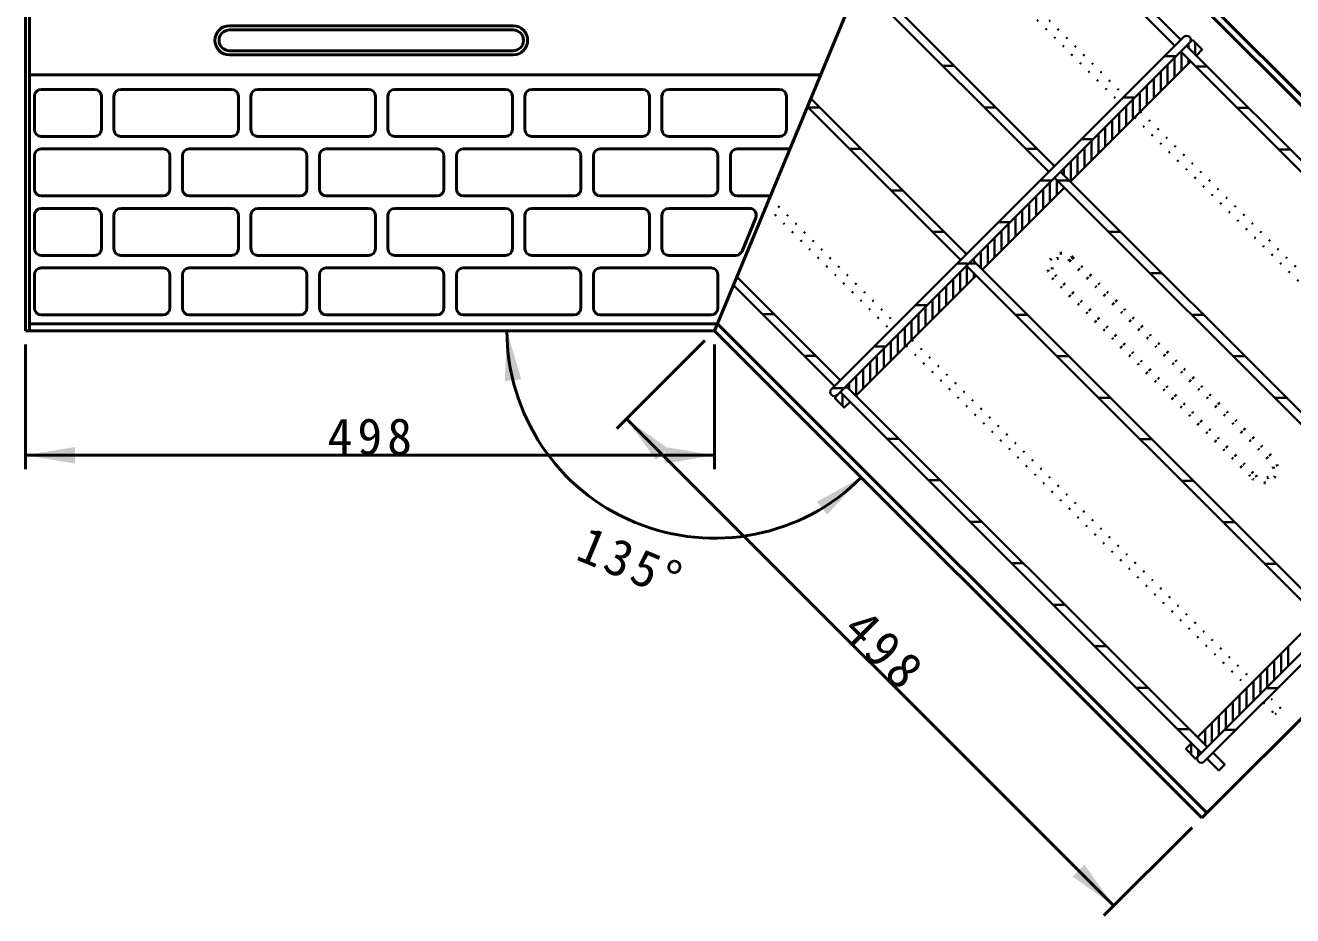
# Model space of a CAD drawing. Units: millimetres, scale not verified. Extents: x -2102 to 2102, y -1485 to 1485.
# Drawn here: x 700 to 1616, y -72 to 572 of the extents above; entities that cross this region are included whole.
import ezdxf

# ---------------------------------------------------------------- set-up
doc = ezdxf.new("R2010")
doc.units = ezdxf.units.MM
doc.header["$LTSCALE"] = 5
doc.linetypes.add('DOTTED', pattern=[1.75, 0.25, -1.5])
doc.layers.add('0-0_V-nasSTD', color=7, linetype='Continuous', lineweight=35)
doc.layers.add('0-1_0', color=7, linetype='Continuous', lineweight=50)
doc.styles.add('ＭＳ ゴシック', font='')
doc.styles.get('ＭＳ ゴシック').set_extended_font_data('MS Gothic')

msp = doc.modelspace()

# ---------------------------------------------------------------- linework, layer by layer
at = {"layer": '0-0_V-nasSTD', "lineweight": 50}
for p, q in [((702.761, 770.998), (702.761, 350.998)), ((1371.761, 770.998), (1197.791, 350.998)), ((1846.937, 295.823), (1371.761, 770.998)), ((1369.69, 765.998), (1843.401, 292.287)), ((702.761, 535.998), (1274.404, 535.998)), ((699.761, 350.998), (1197.791, 350.998)), ((702.761, 355.998), (1199.833, 355.998)), ((1549.952, -1.162), (1197.791, 350.998)), ((1199.884, 355.977), (1553.488, 2.373))]:
    msp.add_line(p, q, dxfattribs=at)
at = {"layer": '0-0_V-nasSTD'}
for p, q in [((1358.092, 737.998), (1534.749, 561.341)), ((1355.607, 731.998), (1530.507, 557.099)), ((1304.659, 608.998), (1443.532, 470.124)), ((1302.173, 602.998), (1439.29, 465.882)), ((1536.871, 563.463), (1282.312, 308.904)), ((1541.113, 559.22), (1286.555, 304.661)), ((1543.235, 561.341), (1541.113, 559.22)), ((1550.306, 554.27), (1543.235, 561.341)), ((1545.212, 559.364), (1545.212, 550.879)), ((1531.507, 549.613), (1523.021, 549.613)), ((1534.749, 552.856), (1795.672, 291.934)), ((1535.212, 552.394), (1535.212, 539.176)), ((1538.992, 557.099), (1799.914, 296.176)), ((1540.212, 558.318), (1540.212, 555.879)), ((1550.306, 554.27), (1546.063, 550.027)), ((1550.212, 554.364), (1550.212, 554.176)), ((1362.629, 542.542), (1371.115, 542.542)), ((1541.82, 545.785), (1454.846, 458.811)), ((1525.212, 543.318), (1525.212, 529.176)), ((1530.212, 548.318), (1530.212, 534.176)), ((1540.212, 547.394), (1540.212, 544.176)), ((1553.902, 542.189), (1545.416, 542.189)), ((1515.212, 533.318), (1515.212, 519.176)), ((1520.212, 538.318), (1520.212, 524.176)), ((1505.212, 523.318), (1505.212, 509.176)), ((1510.212, 528.318), (1510.212, 514.176)), ((1264.894, 512.998), (1375.65, 402.242)), ((1267.379, 518.998), (1379.893, 406.485)), ((1501.507, 519.613), (1493.021, 519.613)), ((1495.212, 513.318), (1495.212, 499.176)), ((1500.212, 518.318), (1500.212, 504.176)), ((1265.35, 512.542), (1273.835, 512.542)), ((1392.629, 512.542), (1401.115, 512.542)), ((1490.212, 508.318), (1490.212, 494.176)), ((1575.416, 512.189), (1583.902, 512.189)), ((1480.212, 498.318), (1480.212, 484.176)), ((1485.212, 503.318), (1485.212, 489.176)), ((1471.507, 489.613), (1463.021, 489.613)), ((1470.212, 488.318), (1470.212, 474.176)), ((1475.212, 493.318), (1475.212, 479.176)), ((1295.35, 482.542), (1303.835, 482.542)), ((1422.629, 482.542), (1431.115, 482.542)), ((1460.212, 478.318), (1460.212, 464.176)), ((1465.212, 483.318), (1465.212, 469.176)), ((1605.416, 482.189), (1613.902, 482.189)), ((1450.212, 468.318), (1450.212, 463.445)), ((1455.212, 473.318), (1455.212, 459.176)), ((1441.507, 459.613), (1433.021, 459.613)), ((1440.212, 458.318), (1440.212, 444.176)), ((1443.532, 461.639), (1704.455, 200.717)), ((1445.212, 459.96), (1445.212, 449.176)), ((1454.043, 459.613), (1445.558, 459.613)), ((1447.775, 465.882), (1708.698, 204.959)), ((1325.35, 452.542), (1333.835, 452.542)), ((1391.207, 395.171), (1450.604, 454.568)), ((1435.212, 453.318), (1435.212, 439.176)), ((1450.212, 454.96), (1450.212, 454.176)), ((1425.212, 443.318), (1425.212, 429.176)), ((1430.212, 448.318), (1430.212, 434.176)), ((1415.212, 433.318), (1415.212, 419.176)), ((1420.212, 438.318), (1420.212, 424.176)), ((1355.35, 422.542), (1363.835, 422.542)), ((1411.507, 429.613), (1403.021, 429.613)), ((1405.212, 423.318), (1405.212, 409.176)), ((1410.212, 428.318), (1410.212, 414.176)), ((1482.629, 422.542), (1491.115, 422.542)), ((1395.212, 413.318), (1395.212, 399.176)), ((1400.212, 418.318), (1400.212, 404.176)), ((1385.212, 403.318), (1385.212, 401.166)), ((1390.212, 408.318), (1390.212, 396.166)), ((1381.507, 399.613), (1373.021, 399.613)), ((1379.893, 398), (1640.815, 137.077)), ((1380.212, 397.681), (1380.212, 384.176)), ((1386.764, 399.613), (1381.507, 399.613)), ((1384.135, 402.242), (1645.058, 141.32)), ((1213.946, 389.998), (1288.676, 315.268)), ((1386.964, 390.928), (1299.99, 303.954)), ((1370.212, 388.318), (1370.212, 374.176)), ((1375.212, 393.318), (1375.212, 379.176)), ((1385.212, 392.681), (1385.212, 389.176)), ((1512.629, 392.542), (1521.115, 392.542)), ((1211.46, 383.998), (1284.433, 311.025)), ((1360.212, 378.318), (1360.212, 364.176)), ((1365.212, 383.318), (1365.212, 369.176)), ((1351.507, 369.613), (1343.021, 369.613)), ((1350.212, 368.318), (1350.212, 354.176)), ((1355.212, 373.318), (1355.212, 359.176)), ((1232.563, 362.896), (1241.048, 362.896)), ((1340.212, 358.318), (1340.212, 344.176)), ((1345.212, 363.318), (1345.212, 349.176)), ((1415.35, 362.542), (1423.835, 362.542)), ((1542.629, 362.542), (1551.115, 362.542)), ((1330.212, 348.318), (1330.212, 334.176)), ((1335.212, 353.318), (1335.212, 339.176)), ((1321.507, 339.613), (1313.021, 339.613)), ((1325.212, 343.318), (1325.212, 329.176)), ((1262.563, 332.896), (1271.048, 332.896)), ((1315.212, 333.318), (1315.212, 319.176)), ((1320.212, 338.318), (1320.212, 324.176)), ((1445.35, 332.542), (1453.835, 332.542)), ((1572.629, 332.542), (1581.115, 332.542)), ((1305.212, 323.318), (1305.212, 309.176)), ((1310.212, 328.318), (1310.212, 314.176)), ((1295.212, 313.318), (1295.212, 308.733)), ((1300.212, 318.318), (1300.212, 304.176)), ((1291.507, 309.613), (1283.021, 309.613)), ((1284.433, 302.54), (1286.555, 304.661)), ((1285.212, 303.318), (1285.212, 301.762)), ((1288.676, 306.783), (1549.598, 45.86)), ((1290.212, 305.247), (1290.212, 296.762)), ((1293.977, 309.967), (1291.86, 309.967)), ((1292.919, 311.025), (1553.841, 50.103)), ((1475.35, 302.542), (1483.835, 302.542)), ((1602.629, 302.542), (1611.115, 302.542)), ((1295.565, 299.894), (1295.565, 299.53)), ((1802.036, 298.297), (1547.477, 43.739)), ((1806.278, 294.055), (1551.72, 39.496)), ((1322.563, 272.896), (1331.048, 272.896)), ((1505.35, 272.542), (1513.835, 272.542)), ((1352.563, 242.896), (1361.048, 242.896)), ((1535.35, 242.542), (1543.835, 242.542)), ((1382.563, 212.896), (1391.048, 212.896)), ((1565.35, 212.542), (1573.835, 212.542)), ((1412.563, 182.896), (1421.048, 182.896)), ((1603.835, 182.542), (1595.35, 182.542)), ((1442.563, 152.896), (1451.048, 152.896)), ((1546.77, 57.174), (1633.744, 144.148)), ((1472.563, 122.896), (1481.048, 122.896)), ((1612.283, 122.687), (1612.283, 108.544)), ((1602.283, 112.687), (1602.283, 98.544)), ((1607.283, 117.687), (1607.283, 103.544)), ((1592.283, 102.687), (1592.283, 88.544)), ((1597.283, 107.687), (1597.283, 93.544)), ((1511.048, 92.896), (1502.563, 92.896)), ((1582.283, 92.687), (1582.283, 78.544)), ((1587.283, 97.687), (1587.283, 83.544)), ((1604.766, 92.542), (1596.28, 92.542)), ((1572.283, 82.687), (1572.283, 68.544)), ((1577.283, 87.687), (1577.283, 73.544)), ((1567.283, 77.687), (1567.283, 63.544)), ((1557.283, 67.687), (1557.283, 53.544)), ((1562.283, 72.687), (1562.283, 58.544)), ((1532.563, 62.896), (1541.048, 62.896)), ((1547.283, 57.687), (1547.283, 56.661)), ((1552.283, 62.687), (1552.283, 51.661)), ((1574.766, 62.542), (1566.28, 62.542)), ((1538.285, 48.689), (1542.527, 52.931)), ((1542.283, 52.687), (1542.283, 44.691))]:
    msp.add_line(p, q, dxfattribs=at)
at = {"layer": '0-0_V-nasSTD', "linetype": 'DOTTED'}
for p, q in [((1334.363, 680.71), (1494.24, 520.832)), ((1331.877, 674.71), (1489.998, 516.59)), ((1501.311, 505.276), (1748.092, 258.496)), ((1505.554, 509.519), (1752.334, 262.738)), ((1235.19, 441.286), (1324.942, 351.534)), ((1237.675, 447.286), (1329.185, 355.777)), ((1336.256, 340.22), (1583.036, 93.44)), ((1340.499, 344.463), (1587.279, 97.683))]:
    msp.add_line(p, q, dxfattribs=at)
at = {"layer": '0-0_V-nasSTD'}
for points in [[(1284.433, 302.54), (1291.505, 295.469), (1295.747, 299.712)], [(1538.285, 48.689), (1545.356, 41.618), (1547.477, 43.739)], [(1547.283, 48.176), (1547.283, 43.544), (1547.283, 43.525)], [(1553.841, 41.618), (1562.326, 33.132), (1566.569, 37.375), (1558.084, 45.86)]]:
    msp.add_lwpolyline(points, dxfattribs=at)
at = {"layer": '0-0_V-nasSTD', "linetype": 'DOTTED'}
msp.add_lwpolyline([(1594.35, 82.126), (1602.835, 73.641), (1607.078, 77.884), (1598.593, 86.369)], dxfattribs=at)
at = {"layer": '0-0_V-nasSTD'}
for centre, start, end in [((1538.992, 561.341), 315, 135), ((1284.433, 306.783), 135, 315), ((1549.598, 41.618), 135, 315), ((1549.598, 41.618), 135, 174.80557)]:
    msp.add_arc(centre, 3, start, end, dxfattribs=at)
at = {"layer": '0-0_V-nasSTD', "lineweight": 50}
msp.add_arc((1197.791, 350.998), 150, 180, 315, dxfattribs=at)
at = {"layer": '0-0_V-nasSTD'}
for points in [[(1046.223, 314.535), (1047.791, 350.998), (1058.134, 315.998)], [(1134.173, 287.337), (1155.386, 257.639), (1163.872, 266.124)], [(699.761, 260.998), (735.761, 254.998), (735.761, 266.998)], [(1161.761, 254.998), (1161.761, 266.998), (1197.761, 260.998)], [(1271.795, 227.497), (1279.183, 218.04), (1303.857, 244.932)], [(1456.614, -43.589), (1465.099, -35.103), (1486.312, -64.802)]]:
    msp.add_solid(points, dxfattribs=at)
at = {"layer": '0-1_0'}
for p, q in [((699.761, 350.998), (699.761, 770.998)), ((847.261, 571.498), (1052.261, 571.498)), ((847.261, 568.498), (1052.261, 568.498)), ((847.261, 553.498), (1052.261, 553.498)), ((847.261, 550.498), (1052.261, 550.498)), ((749.761, 525.498), (711.261, 525.498)), ((768.761, 525.498), (848.761, 525.498)), ((867.761, 525.498), (947.761, 525.498)), ((966.761, 525.498), (1046.761, 525.498)), ((1065.761, 525.498), (1145.761, 525.498)), ((1164.761, 525.498), (1244.761, 525.498)), ((706.261, 520.498), (706.261, 496.498)), ((754.761, 496.498), (754.761, 520.498)), ((763.761, 520.498), (763.761, 496.498)), ((853.761, 496.498), (853.761, 520.498)), ((862.761, 520.498), (862.761, 496.498)), ((952.761, 520.498), (952.761, 496.498)), ((961.761, 520.498), (961.761, 496.498)), ((1051.761, 496.498), (1051.761, 520.498)), ((1060.761, 520.498), (1060.761, 496.498)), ((1150.761, 496.498), (1150.761, 520.498)), ((1159.761, 496.498), (1159.761, 520.498)), ((1249.761, 496.498), (1249.761, 520.498)), ((711.261, 491.498), (749.761, 491.498)), ((768.761, 491.498), (848.761, 491.498)), ((947.761, 491.498), (867.761, 491.498)), ((966.761, 491.498), (1046.761, 491.498)), ((1065.761, 491.498), (1145.761, 491.498)), ((1164.761, 491.498), (1244.761, 491.498)), ((706.261, 453.498), (706.261, 477.498)), ((711.261, 482.498), (799.261, 482.498)), ((804.261, 453.498), (804.261, 477.498)), ((813.261, 453.498), (813.261, 477.498)), ((898.261, 482.498), (818.261, 482.498)), ((903.261, 453.498), (903.261, 477.498)), ((912.261, 453.498), (912.261, 477.498)), ((917.261, 482.498), (997.261, 482.498)), ((1002.261, 453.498), (1002.261, 477.498)), ((1011.261, 453.498), (1011.261, 477.498)), ((1096.261, 482.498), (1016.261, 482.498)), ((1101.261, 453.498), (1101.261, 477.498)), ((1110.261, 453.498), (1110.261, 477.498)), ((1115.261, 482.498), (1195.261, 482.498)), ((1200.261, 477.498), (1200.261, 453.498)), ((1209.261, 453.498), (1209.261, 477.498)), ((1214.261, 482.498), (1252.261, 482.498)), ((711.261, 448.498), (799.261, 448.498)), ((818.261, 448.498), (898.261, 448.498)), ((917.261, 448.498), (997.261, 448.498)), ((1016.261, 448.498), (1096.261, 448.498)), ((1195.261, 448.498), (1115.261, 448.498)), ((1214.261, 448.498), (1238.177, 448.498)), ((706.261, 434.498), (706.261, 410.498)), ((749.761, 439.498), (711.261, 439.498)), ((754.761, 410.498), (754.761, 434.498)), ((763.761, 434.498), (763.761, 410.498)), ((768.761, 439.498), (848.761, 439.498)), ((853.761, 410.498), (853.761, 434.498)), ((862.761, 434.498), (862.761, 410.498)), ((867.761, 439.498), (947.761, 439.498)), ((952.761, 434.498), (952.761, 410.498)), ((961.761, 434.498), (961.761, 410.498)), ((966.761, 439.498), (1046.761, 439.498)), ((1051.761, 410.498), (1051.761, 434.498)), ((1060.761, 434.498), (1060.761, 410.498)), ((1065.761, 439.498), (1145.761, 439.498)), ((1150.761, 410.498), (1150.761, 434.498)), ((1159.761, 410.498), (1159.761, 434.498)), ((1164.761, 439.498), (1223.014, 439.498)), ((1227.633, 432.585), (1217.69, 408.585)), ((711.261, 405.498), (749.761, 405.498)), ((768.761, 405.498), (848.761, 405.498)), ((947.761, 405.498), (867.761, 405.498)), ((966.761, 405.498), (1046.761, 405.498)), ((1065.761, 405.498), (1145.761, 405.498)), ((1164.761, 405.498), (1213.071, 405.498)), ((711.261, 396.498), (799.261, 396.498)), ((898.261, 396.498), (818.261, 396.498)), ((917.261, 396.498), (997.261, 396.498)), ((1096.261, 396.498), (1016.261, 396.498)), ((1115.261, 396.498), (1195.261, 396.498)), ((706.261, 367.498), (706.261, 391.498)), ((804.261, 367.498), (804.261, 391.498)), ((813.261, 367.498), (813.261, 391.498)), ((903.261, 367.498), (903.261, 391.498)), ((912.261, 367.498), (912.261, 391.498)), ((1002.261, 367.498), (1002.261, 391.498)), ((1011.261, 367.498), (1011.261, 391.498)), ((1101.261, 367.498), (1101.261, 391.498)), ((1110.261, 367.498), (1110.261, 391.498)), ((1200.261, 391.498), (1200.261, 367.498)), ((711.261, 362.498), (799.261, 362.498)), ((818.261, 362.498), (898.261, 362.498)), ((917.261, 362.498), (997.261, 362.498)), ((1016.261, 362.498), (1096.261, 362.498)), ((1195.261, 362.498), (1115.261, 362.498)), ((699.761, 340.998), (699.761, 250.998)), ((1190.742, 343.906), (1127.102, 280.266)), ((1197.761, 340.998), (1197.761, 250.998)), ((1549.952, -1.162), (1846.937, 295.823)), ((1134.173, 287.337), (1486.312, -64.802)), ((699.761, 260.998), (1197.761, 260.998)), ((1542.881, -8.233), (1479.241, -71.873))]:
    msp.add_line(p, q, dxfattribs=at)
at = {"layer": '0-1_0', "linetype": 'DOTTED'}
for p, q in [((1456.614, 404.01), (1601.571, 259.053)), ((1454.493, 401.889), (1599.45, 256.932)), ((1441.765, 389.161), (1586.722, 244.204)), ((1443.886, 391.282), (1588.843, 246.325))]:
    msp.add_line(p, q, dxfattribs=at)
at = {"layer": '0-1_0'}
for centre, radius, start, end in [((847.261, 560.998), 10.5, 90, 270), ((847.261, 560.998), 7.5, 90, 270), ((1052.261, 560.998), 10.5, 270, 90), ((1052.261, 560.998), 7.5, 270, 90), ((711.261, 520.498), 5, 90, 180), ((749.761, 520.498), 5, 0, 90), ((768.761, 520.498), 5, 90, 180), ((848.761, 520.498), 5, 0, 90), ((867.761, 520.498), 5, 90, 180), ((947.761, 520.498), 5, 0, 90), ((966.761, 520.498), 5, 90, 180), ((1046.761, 520.498), 5, 0, 90), ((1065.761, 520.498), 5, 90, 180), ((1145.761, 520.498), 5, 0, 90), ((1164.761, 520.498), 5, 90, 180), ((1244.761, 520.498), 5, 0, 90), ((711.261, 496.498), 5, 180, 270), ((749.761, 496.498), 5, 270, 0), ((768.761, 496.498), 5, 180, 270), ((848.761, 496.498), 5, 270, 0), ((867.761, 496.498), 5, 180, 270), ((947.761, 496.498), 5, 270, 0), ((966.761, 496.498), 5, 180, 270), ((1046.761, 496.498), 5, 270, 0), ((1065.761, 496.498), 5, 180, 270), ((1145.761, 496.498), 5, 270, 0), ((1164.761, 496.498), 5, 180, 270), ((1244.761, 496.498), 5, 270, 0), ((711.261, 477.498), 5, 90, 180), ((799.261, 477.498), 5, 0, 90), ((818.261, 477.498), 5, 90, 180), ((898.261, 477.498), 5, 0, 90), ((917.261, 477.498), 5, 90, 180), ((997.261, 477.498), 5, 0, 90), ((1016.261, 477.498), 5, 90, 180), ((1096.261, 477.498), 5, 0, 90), ((1115.261, 477.498), 5, 90, 180), ((1195.261, 477.498), 5, 0, 90), ((1214.261, 477.498), 5, 90, 180), ((711.261, 453.498), 5, 180, 270), ((799.261, 453.498), 5, 270, 0), ((818.261, 453.498), 5, 180, 270), ((898.261, 453.498), 5, 270, 0), ((917.261, 453.498), 5, 180, 270), ((997.261, 453.498), 5, 270, 0), ((1016.261, 453.498), 5, 180, 270), ((1096.261, 453.498), 5, 270, 0), ((1115.261, 453.498), 5, 180, 270), ((1195.261, 453.498), 5, 270, 0), ((1214.261, 453.498), 5, 180, 270), ((711.261, 434.498), 5, 90, 180), ((749.761, 434.498), 5, 0, 90), ((768.761, 434.498), 5, 90, 180), ((848.761, 434.498), 5, 0, 90), ((867.761, 434.498), 5, 90, 180), ((947.761, 434.498), 5, 0, 90), ((966.761, 434.498), 5, 90, 180), ((1046.761, 434.498), 5, 0, 90), ((1065.761, 434.498), 5, 90, 180), ((1145.761, 434.498), 5, 0, 90), ((1164.761, 434.498), 5, 90, 180), ((1223.014, 434.498), 5, 337.49647, 90), ((711.261, 410.498), 5, 180, 270), ((749.761, 410.498), 5, 270, 0), ((768.761, 410.498), 5, 180, 270), ((848.761, 410.498), 5, 270, 0), ((867.761, 410.498), 5, 180, 270), ((947.761, 410.498), 5, 270, 0), ((966.761, 410.498), 5, 180, 270), ((1046.761, 410.498), 5, 270, 0), ((1065.761, 410.498), 5, 180, 270), ((1145.761, 410.498), 5, 270, 0), ((1164.761, 410.498), 5, 180, 270), ((1213.071, 410.498), 5, 270, 337.49647), ((711.261, 391.498), 5, 90, 180), ((799.261, 391.498), 5, 0, 90), ((818.261, 391.498), 5, 90, 180), ((898.261, 391.498), 5, 0, 90), ((917.261, 391.498), 5, 90, 180), ((997.261, 391.498), 5, 0, 90), ((1016.261, 391.498), 5, 90, 180), ((1096.261, 391.498), 5, 0, 90), ((1115.261, 391.498), 5, 90, 180), ((1195.261, 391.498), 5, 0, 90), ((711.261, 367.498), 5, 180, 270), ((799.261, 367.498), 5, 270, 0), ((818.261, 367.498), 5, 180, 270), ((898.261, 367.498), 5, 270, 0), ((917.261, 367.498), 5, 180, 270), ((997.261, 367.498), 5, 270, 0), ((1016.261, 367.498), 5, 180, 270), ((1096.261, 367.498), 5, 270, 0), ((1115.261, 367.498), 5, 180, 270), ((1195.261, 367.498), 5, 270, 0)]:
    msp.add_arc(centre, radius, start, end, dxfattribs=at)
at = {"layer": '0-1_0', "linetype": 'DOTTED'}
for centre, radius, start, end in [((1449.189, 396.585), 10.5, 45, 225), ((1449.189, 396.585), 7.5, 45, 225), ((1594.146, 251.628), 10.5, 225, 45), ((1594.146, 251.628), 7.5, 225, 45)]:
    msp.add_arc(centre, radius, start, end, dxfattribs=at)

# ---------------------------------------------------------------- texts
at = {"layer": '0-0_V-nasSTD', "insert": (918.161, 260.998), "char_height": 26.39, "attachment_point": 7, "style": 'ＭＳ ゴシック'}
msp.add_mtext('\\T1.2;498', dxfattribs=at)
at = {"layer": '0-0_V-nasSTD', "char_height": 26.39, "attachment_point": 7, "style": 'ＭＳ ゴシック'}
for s, insert, rotation in [('\\T1.16;135°', (1096.203, 185.724), 337.5), ('\\T1.2;498', (1288.605, 132.905), 315)]:
    msp.add_mtext(s, dxfattribs=dict(at, insert=insert, rotation=rotation))

doc.saveas('drawing.dxf')
